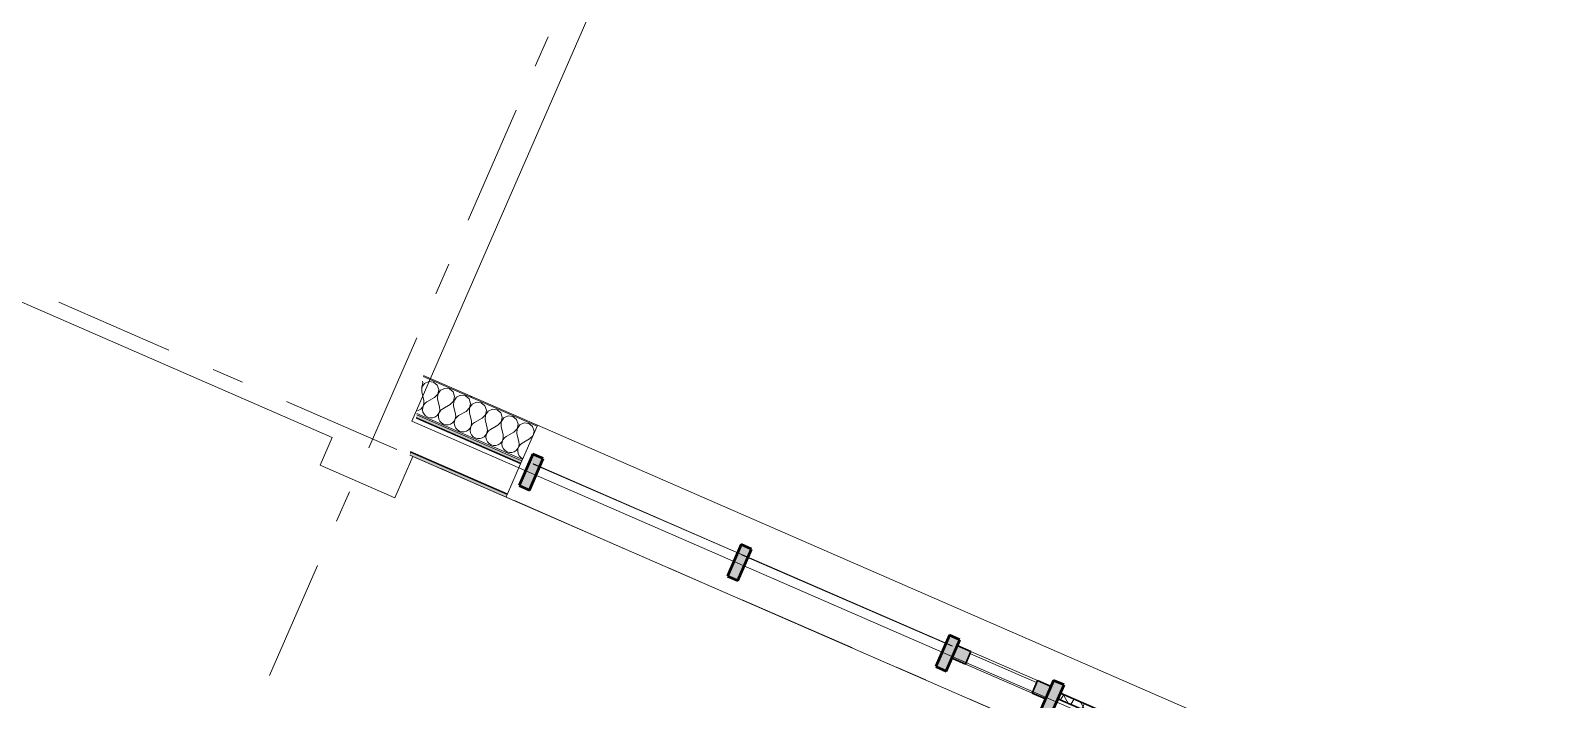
# Model space of a CAD drawing. Header units: millimetres. Extents: x -50172 to 74273, y -80883 to 11206.
# Drawn here: x 9311 to 16001, y -27920 to -24973 of the extents above; entities that cross this region are included whole.
import ezdxf
from ezdxf.enums import TextEntityAlignment as Align

# ---------------------------------------------------------------- set-up
doc = ezdxf.new("R2010")
doc.units = ezdxf.units.MM
doc.header["$MEASUREMENT"] = 0
doc.linetypes.add('Double Dashed', pattern=[1093.611073, 529.166651, -211.666656, 141.111112, -211.666656])
for name, color, linetype, lineweight, true_color in [('A-25-M_Wall_Ext_Pen_No__107', 7, 'Continuous', 15, 0xa6a6a6), ('New_A-15-MG_Structural_Grid_Phase_2_Pen_No__222', 7, 'Continuous', 13, 0x65af33), ('New_A-25-M_Curtain_Wall_Pen_No__144', 7, 'Continuous', 0, 0xc8c8c8), ('New_A-25-M_Curtain_Wall_Pen_No__165', 7, 'Continuous', 0, 0x006060), ('New_A-25-M_Curtain_Wall_Pen_No__27', 7, 'Continuous', 50, 0x2a2a2a), ('New_A-25-M_Curtain_Wall_Pen_No__43', 7, 'Continuous', 30, 0x444444), ('New_A-25-M_Wall_Ext_Pen_No__107', 7, 'Continuous', 15, 0xa6a6a6), ('New_A-35-M_FFE-Zone_Pen_No__74', 7, 'Continuous', 20, 0x606060), ('New_ArchiCAD Windows_Pen_No__103', 7, 'Continuous', 15, 0xa6a6a6), ('New_ArchiCAD Windows_Pen_No__23', 7, 'Continuous', 30, 0x2a2a2a), ('New_ArchiCAD Windows_Pen_No__63', 7, 'Continuous', 20, 0x606060)]:
    doc.layers.add(name, color=color, linetype=linetype, lineweight=lineweight, true_color=true_color)
for name, color, linetype in [('New_A-15-MG_Structural_Grid_Phase_2', 7, 'Continuous'), ('New_A-20-M_Floor_Slab', 7, 'Continuous'), ('New_A-25-M_Curtain_Wall', 7, 'Continuous'), ('New_A-25-M_Wall_Ext', 7, 'Continuous'), ('New_A-35-M_FFE-Zone', 7, 'Continuous'), ('New_ArchiCAD Doors', 7, 'Continuous')]:
    doc.layers.add(name, color=color, linetype=linetype)
for name, color, linetype, lineweight in [('New_A-20-M_Floor_Slab_Pen_No__89', 8, 'Continuous', 20), ('New_A-25-M_Curtain_Wall_Pen_No__1', 7, 'Continuous', 13), ('New_A-25-M_Wall_Ext_Pen_No__1', 7, 'Continuous', 13), ('New_ArchiCAD Doors_Pen_No__1', 7, 'Continuous', 13), ('New_ArchiCAD Doors_Pen_No__87', 8, 'Continuous', 20), ('New_ArchiCAD Windows_Pen_No__83', 8, 'Continuous', 20), ('New_ArchiCAD Zone Stamps_Pen_No__9', 7, 'Continuous', 13)]:
    doc.layers.add(name, color=color, linetype=linetype, lineweight=lineweight)
doc.styles.add('GENERATED_STYLE_1', font='')
doc.styles.add('GENERATED_STYLE_3', font='')
doc.styles.add('GENERATED_STYLE_4', font='')
doc.styles.get('GENERATED_STYLE_1').set_extended_font_data('Arial', bold=True)
doc.styles.get('GENERATED_STYLE_3').set_extended_font_data('Arial')
doc.styles.get('GENERATED_STYLE_4').set_extended_font_data('Swis721 BT')
pattern_1 = [(60, (0, 0), (-43.30127, 25), []), (120, (0, 0), (43.30127, 25), [])]

# ---------------------------------------------------------------- blocks, each defined once
blk = doc.blocks.new('Computer Lab C_INB 1301_10_1', base_point=(3709.1, -27727.4))
at = {"layer": 'New_A-35-M_FFE-Zone_Pen_No__74', "linetype": 'Continuous'}
for p, q in [((10639.2, -26765.5), (1992.2, -22995)), ((10585.7, -26888.1), (10639.2, -26765.5)), ((10914.7, -27031.6), (10585.7, -26888.1)), ((10994.1, -26849.4), (10914.7, -27031.6)), ((14084.3, -28196.9), (10994.1, -26849.4))]:
    blk.add_line(p, q, dxfattribs=at)
at = {"layer": 'New_ArchiCAD Zone Stamps_Pen_No__9'}
for tag, height, style, p in [('ROOM_NAME', 250, 'GENERATED_STYLE_1', (2359.2, -27544.4)), ('zoneNameLine2', 250, 'GENERATED_STYLE_1', (2170.8, -27976.6)), ('ROOM_NUMBER', 200, 'GENERATED_STYLE_3', (1982.4, -28397.3)), ('measuredAreaCode', 200, 'GENERATED_STYLE_3', (1825.3, -28757.4)), ('ROOM_HOLES_PRM', 200, 'GENERATED_STYLE_3', (2132.7, -28891.4)), ('DUMMY_649', 200, 'GENERATED_STYLE_3', (2761.9, -29165.8)), ('DUMMY_650', 133.3, 'GENERATED_STYLE_3', (3041.2, -29272.3))]:
    blk.add_attdef(tag, text='', height=height, rotation=336.44041, dxfattribs=dict(at, style=style)).set_placement(p, align=Align.TOP_LEFT)
blk = doc.blocks.new('Slab_68_1', base_point=(-21326.2, -27554.7))
at = {"layer": 'New_A-20-M_Floor_Slab_Pen_No__89', "linetype": 'Continuous', "flags": 128}
blk.add_lwpolyline([(-1528.2, -54467.3), (942, -48802.4), (12486.7, -53836.5), (17939.8, -41330.7), (16985.7, -40914.7), (17767.9, -39120.9), (18360.6, -39379.3), (18576.1, -38885), (18937.5, -39042.6), (20222.1, -36096.6), (17437.6, -34882.5), (19407.7, -30364.3), (10989.4, -26693.5), (18941.3, -8457.3)], dxfattribs=at)
blk = doc.blocks.new('Curtain Wall_4_1')
at = {"layer": 'New_A-25-M_Curtain_Wall', "linetype": 'Continuous', "lineweight": 0, "true_color": 0x000000}
h = blk.add_hatch(dxfattribs=at)
h.set_pattern_fill('Batt_Insulation_0001', color=178, style=0, pattern_type=2)
h.set_pattern_definition(pattern_1)
h.paths.add_polyline_path([(14256.9, -28070.8), (13844.1, -27891.2), (13832.9, -27916.9), (14245.7, -28096.4)])
h = blk.add_hatch(dxfattribs=at)
h.set_pattern_fill('Batt_Insulation_0001', color=178, style=0, pattern_type=2)
h.set_pattern_definition(pattern_1)
h.paths.add_polyline_path([(15173.9, -28469.6), (14302.8, -28090.7), (14291.6, -28116.4), (15162.8, -28495.3)])
at = {"layer": 'New_A-25-M_Curtain_Wall_Pen_No__144', "linetype": 'Continuous'}
for points in [[(11521.2, -26838.9), (11461, -26977.4), (11506.8, -26997.4), (11567.1, -26858.9)], [(12438.2, -27237.8), (12378, -27376.3), (12423.9, -27396.2), (12484.1, -27257.7)], [(13355.2, -27636.6), (13295, -27775.1), (13340.9, -27795), (13401.1, -27656.6)], [(13859.4, -27855.9), (13813.6, -27836), (13753.4, -27974.4), (13799.2, -27994.4)], [(14272.3, -28035.5), (14212, -28173.9), (14257.9, -28193.9), (14318.1, -28055.4)], [(15189.3, -28434.3), (15129.1, -28572.8), (15174.9, -28592.7), (15235.1, -28454.3)], [(16106.3, -28833.2), (16046.1, -28971.6), (16091.9, -28991.6), (16152.2, -28853.1)]]:
    blk.add_hatch(color=256, dxfattribs=at).paths.add_polyline_path(points)
at = {"layer": 'New_A-25-M_Curtain_Wall_Pen_No__165', "linetype": 'Continuous', "lineweight": 0, "true_color": 0x001818}
for points in [[(11523.8, -26883.1), (12450, -27286), (12450.4, -27285.1), (11524.2, -26882.2)], [(13367.4, -27683.9), (12441.2, -27281.1), (12440.8, -27282), (13367, -27684.8)], [(15191.9, -28478.5), (16118.1, -28881.3), (16118.5, -28880.4), (15192.3, -28477.6)]]:
    blk.add_hatch(color=168, dxfattribs=at).paths.add_polyline_path(points)
at = {"layer": 'New_ArchiCAD Windows_Pen_No__103', "linetype": 'Continuous'}
for points in [[(13389.7, -27682.7), (13449.3, -27708.6), (13425.4, -27763.6), (13365.8, -27737.7)], [(13778.3, -27917.1), (13718.7, -27891.2), (13742.6, -27836.2), (13802.2, -27862.1)]]:
    blk.add_hatch(color=256, dxfattribs=at).paths.add_polyline_path(points)
at = {"layer": 'New_A-25-M_Curtain_Wall_Pen_No__1', "linetype": 'Continuous'}
for p, q in [((11524.2, -26882.2), (11523.8, -26883.1)), ((11523.8, -26883.1), (12450, -27286)), ((12450.4, -27285.1), (11524.2, -26882.2)), ((12441.2, -27281.1), (12440.8, -27282)), ((12440.8, -27282), (13367, -27684.8)), ((13367.4, -27683.9), (12441.2, -27281.1)), ((12450, -27286), (12450.4, -27285.1)), ((13367, -27684.8), (13367.4, -27683.9)), ((15192.3, -28477.6), (15191.9, -28478.5)), ((15191.9, -28478.5), (16118.1, -28881.3)), ((16118.5, -28880.4), (15192.3, -28477.6)), ((16118.1, -28881.3), (16118.5, -28880.4))]:
    blk.add_line(p, q, dxfattribs=at)
at = {"layer": 'New_A-25-M_Curtain_Wall_Pen_No__27', "linetype": 'Continuous'}
for p, q in [((11521.2, -26838.9), (11461, -26977.4)), ((11506.8, -26997.4), (11567.1, -26858.9)), ((11567.1, -26858.9), (11521.2, -26838.9)), ((11461, -26977.4), (11506.8, -26997.4)), ((12438.2, -27237.8), (12378, -27376.3)), ((12423.9, -27396.2), (12484.1, -27257.7)), ((12484.1, -27257.7), (12438.2, -27237.8)), ((12378, -27376.3), (12423.9, -27396.2)), ((13355.2, -27636.6), (13295, -27775.1)), ((13340.9, -27795), (13401.1, -27656.6)), ((13401.1, -27656.6), (13355.2, -27636.6)), ((13295, -27775.1), (13340.9, -27795)), ((13813.6, -27836), (13753.4, -27974.4)), ((13799.2, -27994.4), (13859.4, -27855.9)), ((13859.4, -27855.9), (13813.6, -27836)), ((13753.4, -27974.4), (13799.2, -27994.4)), ((14272.3, -28035.5), (14212, -28173.9)), ((14257.9, -28193.9), (14318.1, -28055.4)), ((14318.1, -28055.4), (14272.3, -28035.5)), ((14212, -28173.9), (14257.9, -28193.9)), ((15189.3, -28434.3), (15129.1, -28572.8)), ((15174.9, -28592.7), (15235.1, -28454.3)), ((15235.1, -28454.3), (15189.3, -28434.3)), ((15129.1, -28572.8), (15174.9, -28592.7)), ((16106.3, -28833.2), (16046.1, -28971.6)), ((16152.2, -28853.1), (16106.3, -28833.2)), ((16091.9, -28991.6), (16152.2, -28853.1)), ((16046.1, -28971.6), (16091.9, -28991.6))]:
    blk.add_line(p, q, dxfattribs=at)
at = {"layer": 'New_A-25-M_Curtain_Wall_Pen_No__43', "linetype": 'Continuous'}
for p, q in [((13844.1, -27891.2), (14256.9, -28070.8)), ((14245.7, -28096.4), (13832.9, -27916.9)), ((14302.8, -28090.7), (15173.9, -28469.6)), ((15162.8, -28495.3), (14291.6, -28116.4))]:
    blk.add_line(p, q, dxfattribs=at)
at = {"layer": 'New_ArchiCAD Windows_Pen_No__23', "linetype": 'Continuous'}
for p, q in [((13365.8, -27737.7), (13389.7, -27682.7)), ((13389.7, -27682.7), (13449.3, -27708.6)), ((13425.4, -27763.6), (13365.8, -27737.7)), ((13449.3, -27708.6), (13425.4, -27763.6)), ((13718.7, -27891.2), (13742.6, -27836.2)), ((13778.3, -27917.1), (13718.7, -27891.2)), ((13742.6, -27836.2), (13802.2, -27862.1)), ((13802.2, -27862.1), (13778.3, -27917.1))]:
    blk.add_line(p, q, dxfattribs=at)
at = {"layer": 'New_ArchiCAD Windows_Pen_No__63', "linetype": 'Continuous'}
blk.add_line((13738.6, -27845.3), (13445.3, -27717.8), dxfattribs=at)
at = {"layer": 'New_ArchiCAD Windows_Pen_No__83', "linetype": 'Continuous'}
for p, q in [((13718.7, -27891.2), (13425.4, -27763.6)), ((13449.3, -27708.6), (13742.6, -27836.2))]:
    blk.add_line(p, q, dxfattribs=at)
blk = doc.blocks.new('*X241')
at = {"layer": 'New_A-25-M_Wall_Ext_Pen_No__107', "linetype": 'Continuous'}
for p, q in [((11031.2, -26546.8), (11033.4, -26544.5)), ((11033.7, -26544.6), (11032.8, -26565.4)), ((11033.4, -26544.5), (11038.1, -26524.2)), ((11045.4, -26527.4), (11033.7, -26544.6)), ((11038.1, -26524.2), (11036.1, -26518.4)), ((11064.5, -26519), (11045.4, -26527.4)), ((11085.1, -26521.8), (11064.5, -26519)), ((11101.2, -26535), (11085.1, -26521.8)), ((11107.9, -26554.7), (11101.2, -26535)), ((11103.3, -26575), (11107.9, -26554.7)), ((11115.3, -26557.9), (11103.6, -26575.1)), ((11134.3, -26549.4), (11115.3, -26557.9)), ((11154.9, -26552.2), (11134.3, -26549.4)), ((11171, -26565.4), (11154.9, -26552.2)), ((11032.8, -26565.4), (11041.6, -26602.5)), ((11036, -26632.7), (11040.6, -26623.3)), ((11040.9, -26623.4), (11037.2, -26633.3)), ((11040.6, -26623.3), (11042.5, -26613)), ((11047.2, -26615), (11040.9, -26623.4)), ((11042.5, -26613), (11041.6, -26602.5)), ((11055.5, -26608.6), (11047.2, -26615)), ((11088.7, -26589.8), (11055.5, -26608.6)), ((11088.7, -26589.8), (11103.3, -26575)), ((11103.6, -26575.1), (11102.6, -26595.9)), ((11102.6, -26595.9), (11111.4, -26633)), ((11158.5, -26620.3), (11125.4, -26639.1)), ((11158.5, -26620.3), (11173.1, -26605.4)), ((11177.7, -26585.1), (11171, -26565.4)), ((11173.4, -26605.6), (11172.5, -26626.4)), ((11172.5, -26626.4), (11181.2, -26663.4)), ((11173.1, -26605.4), (11177.7, -26585.1)), ((11185.1, -26588.3), (11173.4, -26605.6)), ((11204.1, -26579.9), (11185.1, -26588.3)), ((11224.8, -26582.7), (11204.1, -26579.9)), ((11240.9, -26595.9), (11224.8, -26582.7)), ((11247.6, -26615.6), (11240.9, -26595.9)), ((11243, -26635.9), (11247.6, -26615.6)), ((11255, -26618.8), (11243.2, -26636)), ((11274, -26610.3), (11255, -26618.8)), ((11294.6, -26613.1), (11274, -26610.3)), ((11310.7, -26626.3), (11294.6, -26613.1)), ((11317.4, -26646), (11310.7, -26626.3)), ((11013.9, -26647.8), (11020, -26646.1)), ((11020, -26646.1), (11028.9, -26640.5)), ((11028.9, -26640.5), (11036, -26632.7)), ((11037.2, -26633.3), (11036.3, -26643.7)), ((11036.3, -26643.7), (11038.3, -26654.1)), ((11038.3, -26654.1), (11043, -26663.4)), ((11043, -26663.4), (11050.1, -26671.2)), ((11050.1, -26671.2), (11059.1, -26676.7)), ((11059.1, -26676.7), (11069.2, -26679.5)), ((11069.2, -26679.5), (11079.7, -26679.5)), ((11079.7, -26679.5), (11089.8, -26676.5)), ((11089.8, -26676.5), (11098.8, -26671)), ((11098.8, -26671), (11105.8, -26663.2)), ((11105.8, -26663.2), (11110.5, -26653.8)), ((11107, -26663.7), (11106.1, -26674.2)), ((11106.1, -26674.2), (11108.1, -26684.5)), ((11110.8, -26653.9), (11107, -26663.7)), ((11108.1, -26684.5), (11112.9, -26693.9)), ((11110.5, -26653.8), (11112.4, -26643.4)), ((11117, -26645.5), (11110.8, -26653.9)), ((11112.4, -26643.4), (11111.4, -26633)), ((11125.4, -26639.1), (11117, -26645.5)), ((11168.6, -26701.4), (11175.7, -26693.6)), ((11175.7, -26693.6), (11180.3, -26684.2)), ((11180.6, -26684.3), (11176.9, -26694.2)), ((11180.3, -26684.2), (11182.2, -26673.9)), ((11186.9, -26675.9), (11180.6, -26684.3)), ((11182.2, -26673.9), (11181.2, -26663.4)), ((11195.2, -26669.5), (11186.9, -26675.9)), ((11228.3, -26650.7), (11195.2, -26669.5)), ((11228.3, -26650.7), (11243, -26635.9)), ((11243.2, -26636), (11242.3, -26656.8)), ((11242.3, -26656.8), (11251.1, -26693.9)), ((11252.1, -26704.3), (11251.1, -26693.9)), ((11298.2, -26681.2), (11265, -26700)), ((11298.2, -26681.2), (11312.8, -26666.3)), ((11313.1, -26666.5), (11312.1, -26687.3)), ((11312.1, -26687.3), (11320.9, -26724.3)), ((11312.8, -26666.3), (11317.4, -26646)), ((11324.8, -26649.3), (11313.1, -26666.5)), ((11343.8, -26640.8), (11324.8, -26649.3)), ((11364.4, -26643.6), (11343.8, -26640.8)), ((11380.5, -26656.8), (11364.4, -26643.6)), ((11387.3, -26676.5), (11380.5, -26656.8)), ((11382.6, -26696.8), (11387.3, -26676.5)), ((11394.6, -26679.7), (11382.9, -26696.9)), ((11413.7, -26671.2), (11394.6, -26679.7)), ((11434.3, -26674), (11413.7, -26671.2)), ((11450.4, -26687.2), (11434.3, -26674)), ((11457.1, -26706.9), (11450.4, -26687.2)), ((11112.9, -26693.9), (11120, -26701.6)), ((11120, -26701.6), (11128.9, -26707.1)), ((11128.9, -26707.1), (11139.1, -26709.9)), ((11139.1, -26709.9), (11149.6, -26709.9)), ((11149.6, -26709.9), (11159.7, -26707)), ((11159.7, -26707), (11168.6, -26701.4)), ((11176.9, -26694.2), (11176, -26704.6)), ((11176, -26704.6), (11178, -26715)), ((11178, -26715), (11182.7, -26724.3)), ((11182.7, -26724.3), (11189.8, -26732.1)), ((11189.8, -26732.1), (11198.8, -26737.6)), ((11198.8, -26737.6), (11208.9, -26740.4)), ((11208.9, -26740.4), (11219.4, -26740.4)), ((11219.4, -26740.4), (11229.5, -26737.4)), ((11229.5, -26737.4), (11238.4, -26731.9)), ((11238.4, -26731.9), (11245.5, -26724.1)), ((11245.5, -26724.1), (11250.2, -26714.7)), ((11246.7, -26724.6), (11245.8, -26735.1)), ((11245.8, -26735.1), (11247.8, -26745.4)), ((11250.4, -26714.8), (11246.7, -26724.6)), ((11247.8, -26745.4), (11252.5, -26754.8)), ((11250.2, -26714.7), (11252.1, -26704.3)), ((11256.7, -26706.4), (11250.4, -26714.8)), ((11252.5, -26754.8), (11259.7, -26762.5)), ((11265, -26700), (11256.7, -26706.4)), ((11308.3, -26762.3), (11315.3, -26754.6)), ((11315.3, -26754.6), (11320, -26745.1)), ((11316.5, -26755.1), (11315.6, -26765.6)), ((11320.3, -26745.3), (11316.5, -26755.1)), ((11320, -26745.1), (11321.9, -26734.8)), ((11326.5, -26736.8), (11320.3, -26745.3)), ((11321.9, -26734.8), (11320.9, -26724.3)), ((11334.9, -26730.4), (11326.5, -26736.8)), ((11368, -26711.6), (11334.9, -26730.4)), ((11368, -26711.6), (11382.6, -26696.8)), ((11382.9, -26696.9), (11382, -26717.7)), ((11382, -26717.7), (11390.8, -26754.8)), ((11391.7, -26765.2), (11390.8, -26754.8)), ((11437.9, -26742.1), (11404.7, -26760.9)), ((11437.9, -26742.1), (11452.5, -26727.2)), ((11452.8, -26727.4), (11451.8, -26748.2)), ((11451.8, -26748.2), (11460.6, -26785.2)), ((11452.5, -26727.2), (11457.1, -26706.9)), ((11464.5, -26710.2), (11452.8, -26727.4)), ((11483.5, -26701.7), (11464.5, -26710.2)), ((11504.1, -26704.5), (11483.5, -26701.7)), ((11520.2, -26717.7), (11504.1, -26704.5)), ((11507.7, -26772.5), (11521.9, -26758.2)), ((11526.9, -26737.4), (11520.2, -26717.7)), ((11522.6, -26756.5), (11526.9, -26737.4)), ((11259.7, -26762.5), (11268.6, -26768)), ((11268.6, -26768), (11278.7, -26770.9)), ((11278.7, -26770.9), (11289.3, -26770.8)), ((11289.3, -26770.8), (11299.4, -26767.9)), ((11299.4, -26767.9), (11308.3, -26762.3)), ((11315.6, -26765.6), (11317.6, -26775.9)), ((11317.6, -26775.9), (11322.4, -26785.3)), ((11322.4, -26785.3), (11329.5, -26793)), ((11329.5, -26793), (11338.5, -26798.5)), ((11338.5, -26798.5), (11348.6, -26801.3)), ((11348.6, -26801.3), (11359.1, -26801.3)), ((11359.1, -26801.3), (11369.2, -26798.4)), ((11369.2, -26798.4), (11378.1, -26792.8)), ((11378.1, -26792.8), (11385.2, -26785)), ((11385.2, -26785), (11389.8, -26775.6)), ((11386.4, -26785.5), (11385.5, -26796)), ((11385.5, -26796), (11387.5, -26806.3)), ((11390.1, -26775.7), (11386.4, -26785.5)), ((11387.5, -26806.3), (11392.2, -26815.7)), ((11389.8, -26775.6), (11391.7, -26765.2)), ((11396.4, -26767.3), (11390.1, -26775.7)), ((11392.2, -26815.7), (11399.3, -26823.4)), ((11404.7, -26760.9), (11396.4, -26767.3)), ((11399.3, -26823.4), (11408.3, -26828.9)), ((11439, -26828.8), (11448, -26823.2)), ((11448, -26823.2), (11455, -26815.5)), ((11455, -26815.5), (11459.7, -26806)), ((11456.2, -26816), (11455.3, -26826.5)), ((11455.3, -26826.5), (11457.3, -26836.8)), ((11460, -26806.2), (11456.2, -26816)), ((11459.7, -26806), (11461.6, -26795.7)), ((11466.2, -26797.7), (11460, -26806.2)), ((11461.6, -26795.7), (11460.6, -26785.2)), ((11474.6, -26791.3), (11466.2, -26797.7)), ((11507.7, -26772.5), (11474.6, -26791.3)), ((11408.3, -26828.9), (11418.4, -26831.8)), ((11418.4, -26831.8), (11428.9, -26831.7)), ((11428.9, -26831.7), (11439, -26828.8)), ((11457.3, -26836.8), (11462.1, -26846.2)), ((11462.1, -26846.2), (11469.2, -26853.9)), ((11469.2, -26853.9), (11477.8, -26859.2))]:
    blk.add_line(p, q, dxfattribs=at)
blk = doc.blocks.new('Simple Door Opening_3')
at = {"layer": 'New_ArchiCAD Doors_Pen_No__1', "linetype": 'Continuous'}
for p, q in [((2556, -4.5), (2556, 0)), ((-2556, 0), (-2556, -4.5)), ((-2556, -4.5), (-2556, -164.5)), ((2556, -164.5), (2556, -4.5)), ((-2556, -164.5), (-2556, -170.5)), ((-2556, -170.5), (-2556, -182.5)), ((-2556, -182.5), (-2556, -185.5)), ((-2556, -185.5), (-2556, -329.5)), ((2556, -170.5), (2556, -164.5)), ((2556, -182.5), (2556, -170.5)), ((2556, -185.5), (2556, -182.5)), ((2556, -329.5), (2556, -185.5)), ((-2556, -329.5), (-2556, -332.5)), ((-2556, -332.5), (-2556, -345)), ((2556, -332.5), (2556, -329.5)), ((2556, -345), (2556, -332.5))]:
    blk.add_line(p, q, dxfattribs=at)
at = {"layer": 'New_ArchiCAD Doors_Pen_No__87', "linetype": 'Continuous'}
for p, q in [((2556, 0), (-2556, 0)), ((-2556, -345), (2556, -345))]:
    blk.add_line(p, q, dxfattribs=at)
blk = doc.blocks.new('Wall_5_1', base_point=(22006.6, -31651.4))
at = {"layer": 'A-25-M_Wall_Ext_Pen_No__107', "linetype": 'Continuous'}
blk.add_hatch(color=256, dxfattribs=at).paths.add_polyline_path([(10982.6, -26830.7), (10980.4, -26843.4), (10985.4, -26832)])
at = {"layer": 'New_A-25-M_Wall_Ext_Pen_No__107', "linetype": 'Continuous'}
h = blk.add_hatch(dxfattribs=at)
h.set_pattern_fill('Plaster_0001', color=256, style=0, pattern_type=2)
h.set_pattern_definition([(0, (0, 0), (0, 173.2051), [0, -100]), (0, (50, 86.6), (0, 173.2051), [0, -100])])
h.paths.add_polyline_path([(11542, -26711.9), (11040.4, -26493.2), (11039.6, -26497.8), (11540.2, -26716.1)])
at = {"layer": 'New_A-25-M_Wall_Ext_Pen_No__107', "linetype": 'Continuous', "lineweight": 0, "true_color": 0x535353}
for points in [[(11469.1, -26879.2), (11008.6, -26678.5), (11008.1, -26681.5), (11467.9, -26882)], [(11410.3, -27014), (10983.1, -26827.7), (10982.6, -26830.7), (11409.1, -27016.7)]]:
    blk.add_hatch(color=251, dxfattribs=at).paths.add_polyline_path(points)
at = {"layer": 'New_A-25-M_Wall_Ext_Pen_No__107', "linetype": 'Continuous'}
for points in [[(11473.9, -26868.2), (11010.7, -26666.3), (11008.6, -26678.5), (11469.1, -26879.2)], [(10980.4, -26843.4), (11404.1, -27028.2), (11409.1, -27016.7), (10985.4, -26832)]]:
    blk.add_hatch(color=256, dxfattribs=at).paths.add_polyline_path(points)
at = {"layer": 'New_A-25-M_Wall_Ext_Pen_No__1', "linetype": 'Continuous'}
for p, q in [((11540.2, -26716.1), (11039.6, -26497.8)), ((11027.6, -26690), (11008.1, -26681.5)), ((11469.1, -26879.2), (11008.6, -26678.5)), ((11473.9, -26868.2), (11010.7, -26666.3)), ((11476.3, -26862.7), (11011.8, -26660.2)), ((11467.9, -26882), (11027.6, -26690)), ((11410.3, -27014), (10983.1, -26827.7)), ((10982.6, -26830.7), (11409.1, -27016.7))]:
    blk.add_line(p, q, dxfattribs=at)
at = {"layer": 'New_A-25-M_Wall_Ext_Pen_No__1', "linetype": 'Continuous', "flags": 128}
for points in [[(11542, -26711.9), (11040.4, -26493.2)], [(10980.4, -26843.4), (11404.1, -27028.2)]]:
    blk.add_lwpolyline(points, dxfattribs=at)
at = {"layer": 'New_A-25-M_Wall_Ext', "color": 250, "lineweight": 50, "true_color": 0x2a2a2a}
blk.add_blockref('*X241', (0, 0), dxfattribs=at)
at = {"layer": 'New_ArchiCAD Doors', "color": 251, "linetype": 'Continuous', "lineweight": 20, "true_color": 0x606060, "xscale": -1, "zscale": 1000, "rotation": 336.4404115839876}
blk.add_blockref('Simple Door Opening_3', (13885, -27733.6), dxfattribs=at)
blk = doc.blocks.new('Standard grid marker_31')
at = {"layer": 'New_A-15-MG_Structural_Grid_Phase_2_Pen_No__222', "linetype": 'Double Dashed'}
blk.add_line((2211.6, 0), (53472.7, 0), dxfattribs=at)
at = {"layer": 'New_A-15-MG_Structural_Grid_Phase_2_Pen_No__222', "style": 'GENERATED_STYLE_4'}
for tag, p in [('AC_MarkerText_1_0', (-500, 1206.2)), ('AC_MarkerText_1_1', (56184.2, 1206.2))]:
    blk.add_attdef(tag, text='', height=350, rotation=270, dxfattribs=at).set_placement(p, align=Align.MIDDLE_CENTER)
blk = doc.blocks.new('Standard grid marker_35')
at = {"layer": 'New_A-15-MG_Structural_Grid_Phase_2_Pen_No__222', "linetype": 'Double Dashed'}
blk.add_line((1000, 0), (47486.2, 0), dxfattribs=at)
at = {"layer": 'New_A-15-MG_Structural_Grid_Phase_2_Pen_No__222', "style": 'GENERATED_STYLE_4'}
for tag, p in [('AC_MarkerText_1_0', (-500, 43.3)), ('AC_MarkerText_1_1', (48986.2, 43.3))]:
    blk.add_attdef(tag, text='', height=350, rotation=180, dxfattribs=at).set_placement(p, align=Align.MIDDLE_CENTER)

msp = doc.modelspace()

# ---------------------------------------------------------------- block references
at = {"layer": 'New_A-15-MG_Structural_Grid_Phase_2', "color": 8, "linetype": 'Continuous', "lineweight": 15, "zscale": 1000}
for name, p, rotation in [('Standard grid marker_31', (-2323.9, -56907.5), 66.44041158399293), ('Standard grid marker_35', (26876.4, -33774.9), 156.4404115839929)]:
    msp.add_blockref(name, p, dxfattribs=dict(at, rotation=rotation))
at = {"layer": 'New_A-20-M_Floor_Slab', "color": 8, "linetype": 'Continuous', "lineweight": 20}
msp.add_blockref('Slab_68_1', (-21326.2, -27554.7), dxfattribs=at)
at = {"layer": 'New_A-25-M_Curtain_Wall', "linetype": 'Continuous', "lineweight": 0}
msp.add_blockref('Curtain Wall_4_1', (0, 0), dxfattribs=at)
at = {"layer": 'New_A-25-M_Wall_Ext', "color": 250, "lineweight": 50, "true_color": 0x2a2a2a}
msp.add_blockref('Wall_5_1', (22006.6, -31651.4), dxfattribs=at)
at = {"layer": 'New_A-35-M_FFE-Zone', "linetype": 'Continuous'}
msp.add_blockref('Computer Lab C_INB 1301_10_1', (3709.1, -27727.4), dxfattribs=at)

doc.saveas('drawing.dxf')
